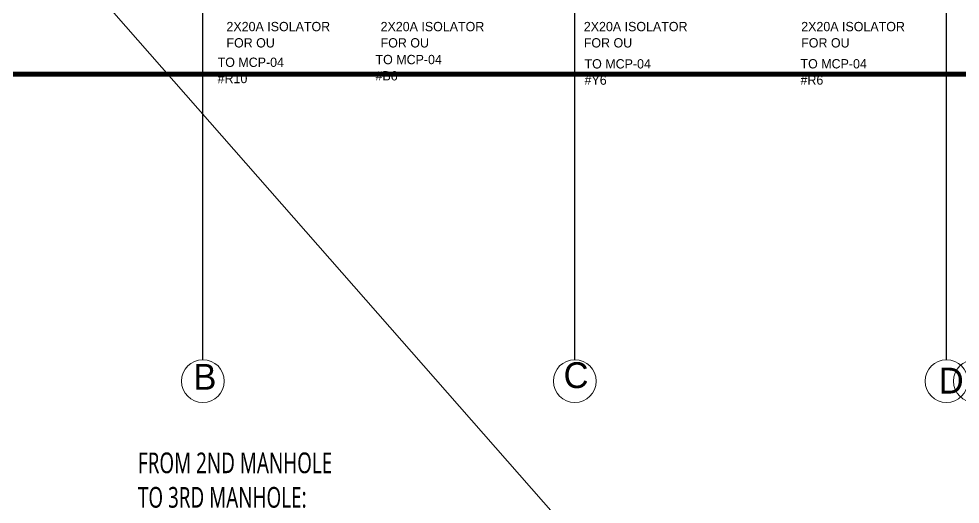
# Model space of a CAD drawing. Header units: metres. Extents: x 75097 to 220695, y -1557923 to -1361206.
# Drawn here: x 89851 to 108078, y -1480092 to -1470704 of the extents above; entities that cross this region are included whole.
import ezdxf

# ---------------------------------------------------------------- set-up
doc = ezdxf.new("R2010")
doc.units = ezdxf.units.M
doc.linetypes.add('DASHED2', pattern=[0.375, 0.25, -0.125])
doc.layers.get('0').update_dxf_attribs({"lineweight": 0})
doc.layers.add('A-100 - Copy$0$axes', color=8, linetype='Continuous')
for name, color, linetype, lineweight in [('A-100 - Copy$0$AxisBalloons_2', 8, 'Continuous', 0), ('A-100 - Copy$0$TEXT', 8, 'Continuous', 0), ('E-LG', 245, 'Continuous', 30), ('E-POWR-TEXT', 6, 'Continuous', 25), ('Frame', 7, 'Continuous', 9)]:
    doc.layers.add(name, color=color, linetype=linetype, lineweight=lineweight)
doc.layers.add('E-POWR', color=7, linetype='Continuous', lineweight=9, true_color=0x4e7e3e)
doc.layers.add('E-POWR-IDEN _1-100_', color=7, linetype='Continuous', lineweight=9, true_color=0x4e7e3e)
doc.styles.add('A-100 - Copy$0$Standard', font='GOTHIC.TTF')
doc.styles.add('DC_Elc_Romans', font='elc_romans.shx', dxfattribs={"width": 0.7})
doc.styles.add('Optima_5', font='', dxfattribs={"height": 3.001645})
doc.styles.get('Optima_5').set_extended_font_data('Optima')

# ---------------------------------------------------------------- blocks, each defined once
blk = doc.blocks.new('A-100 - Copy')
at = {"layer": 'A-100 - Copy$0$axes'}
for p, q in [((100615.3, -1477297.4, 2.4), (100615.3, -1366691.8, 2.4)), ((107813.3, -1477297.4, 0), (107813.3, -1366691.8, 0)), ((93415.3, -1477297.4, 2.4), (93415.3, -1436792.7, 2.4))]:
    blk.add_line(p, q, dxfattribs=at)
at = {"layer": 'A-100 - Copy$0$AxisBalloons_2'}
for centre in [(93415.3, -1477711.3, 2.4), (100615.3, -1477711.3, 2.4), (107813.3, -1477711.3, 0), (108363.3, -1477711.3, 0)]:
    blk.add_circle(centre, 413.9, dxfattribs=at)
at = {"layer": 'A-100 - Copy$0$TEXT', "char_height": 500, "attachment_point": 1, "style": 'A-100 - Copy$0$Standard'}
for s, insert in [('B', (93231.1, -1477378.7, 2.4)), ('C', (100399.1, -1477346.8, 2.4)), ('D', (107663.3, -1477452.1, 0))]:
    blk.add_mtext_dynamic_manual_height_columns(s, width=500, gutter_width=1, heights=[0], dxfattribs=dict(at, insert=insert))
blk = doc.blocks.new('A$Ce6586b32')
at = {"layer": 'Frame', "elevation": 0}
blk.add_lwpolyline([(33603, -43677), (-2743, -2315)], dxfattribs=at)
at = {"layer": 'E-POWR-TEXT', "insert": (-1812, -11357, 5), "char_height": 400, "width": 13743.89, "attachment_point": 1, "style": 'DC_Elc_Romans'}
blk.add_mtext('{\\f@Microsoft YaHei UI|b0|i0|c0|p34;FROM 2ND MANHOLE \\PTO 3RD MANHOLE: \\P15METERS}', dxfattribs=at)

msp = doc.modelspace()

# ---------------------------------------------------------------- linework, layer by layer
at = {"layer": 'E-POWR', "color": 240, "linetype": 'DASHED2', "ltscale": 500, "true_color": 0xf10e52, "const_width": 100}
msp.add_lwpolyline([(151498.3, -1472883.1), (112645.3, -1472883.1), (112645.3, -1475532.7), (108725.3, -1475532.7), (108725.3, -1471773.7), (89402.2, -1471773.7), (89402.2, -1455502.7), (85952.6, -1455502.7), (85952.6, -1438651.4), (97267.4, -1438651.4), (97267.4, -1426702.7)], dxfattribs=at)

# ---------------------------------------------------------------- texts
at = {"layer": 'E-POWR-IDEN _1-100_', "width": 2475.925, "attachment_point": 1, "rotation": 360, "line_spacing_factor": 1.047943, "style": 'Optima_5'}
for s, insert, char_height in [('2X20A ISOLATOR\\PFOR OU', (93871.5, -1470763.1, 2.4), 180.099), ('2X20A ISOLATOR\\PFOR OU', (96856, -1470763.1, 2.4), 180.099), ('2X20A ISOLATOR\\PFOR OU', (100790.9, -1470763.1, 2.4), 180.099), ('2X20A ISOLATOR\\PFOR OU', (105000.3, -1470763.1, 0), 180.099), ('TO MCP-04 \\P#R10', (93700.4, -1471453.5), 180.1), ('TO MCP-04 \\P#B6', (96757.7, -1471401), 180.1), ('TO MCP-04 \\P#Y6', (100805.1, -1471484), 180.1), ('TO MCP-04 \\P#R6', (104986.8, -1471482.9, 0), 180.1)]:
    msp.add_mtext(s, dxfattribs=dict(at, insert=insert, char_height=char_height))

# ---------------------------------------------------------------- next in the draw order: block references
msp.add_blockref('A-100 - Copy', (0, 0))

# ---------------------------------------------------------------- next in the draw order: block references
at = {"layer": 'E-LG'}
msp.add_blockref('A$Ce6586b32', (93969, -1467736.4, 2.4), dxfattribs=at)

doc.saveas('drawing.dxf')
